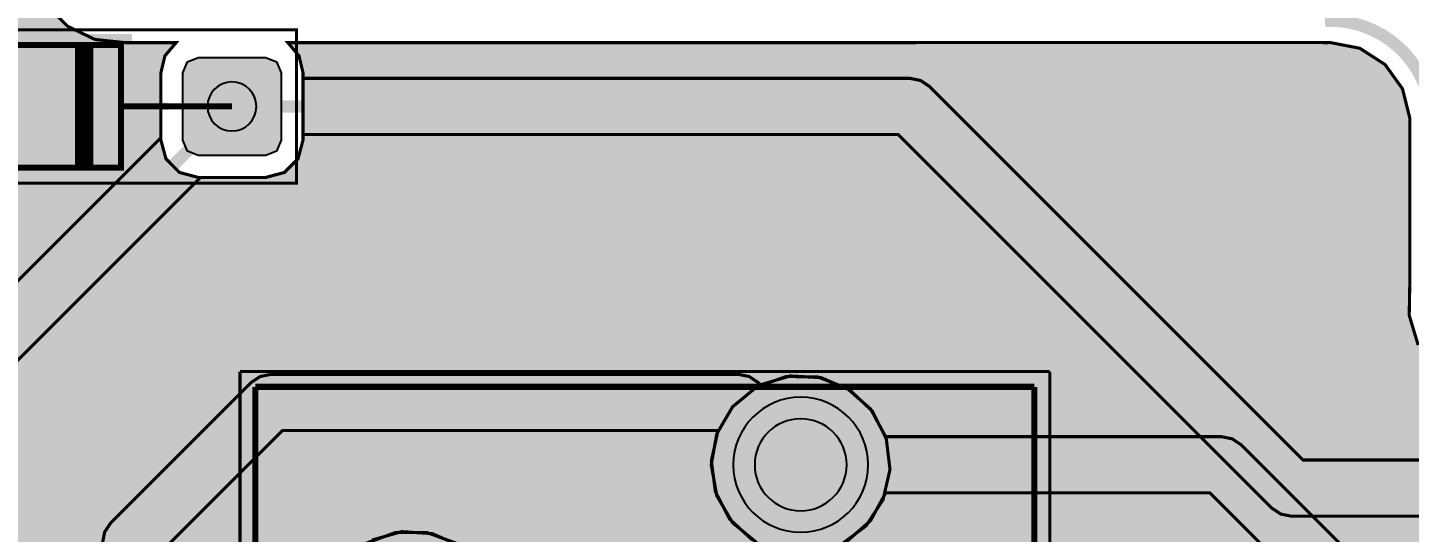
# Model space of a CAD drawing. Header units: millimetres. Extents: x 128 to 251, y -73 to 33.
# Drawn here: x 164.06 to 186.58, y 6.39 to 14.62 of the extents above; entities that cross this region are included whole.
import ezdxf

# ---------------------------------------------------------------- set-up
doc = ezdxf.new("R2010")
doc.units = ezdxf.units.MM
doc.header["$MEASUREMENT"] = 0
for name, color, linetype, true_color in [('Board-Outline-Layer', 7, 'Continuous', 0xff00ff), ('Bottom-Layer', 7, 'Continuous', 0x0000ff), ('Bottom-Paste-Mask-Layer', 7, 'Continuous', 0x800000), ('Bottom-Solder-Mask-Layer', 7, 'Continuous', 0xaa00ff), ('F.Courtyard', 7, 'Continuous', 0x022880), ('Hole-Layer', 7, 'Continuous', 0x222222), ('Multi-Layer', 7, 'Continuous', 0xc0c0c0), ('Top-Assembly-Layer', 7, 'Continuous', 0x33cc99), ('Top-Layer', 7, 'Continuous', 0xff0000), ('Top-Paste-Mask-Layer', 7, 'Continuous', 0x808080), ('Top-Silkscreen-Layer', 7, 'Continuous', 0xffcc00), ('Top-Solder-Mask-Layer', 7, 'Continuous', 0x800080), ('User.Drawings', 7, 'Continuous', 0x0229e8)]:
    doc.layers.add(name, color=color, linetype=linetype, true_color=true_color)

msp = doc.modelspace()

# ---------------------------------------------------------------- hatches: boundary and pattern name
at = {"layer": 'Bottom-Layer'}
for points in [[(139.908, 21.105), (140.301, 21.105), (139.878, 20.881), (139.56, 20.524), (139.385, 20.08), (139.375, 19.602), (139.531, 19.15), (139.833, 18.78), (140.246, 18.538), (140.716, 18.454), (141.187, 18.538), (141.599, 18.78), (141.902, 19.15), (142.058, 19.602), (142.048, 20.08), (141.873, 20.524), (141.554, 20.881), (141.132, 21.105), (163.541, 21.105), (163.584, 21.107), (163.626, 21.115), (163.864, 21.098), (164.047, 20.945), (164.108, 20.714), (164.107, 20.705), (164.107, 20.695), (164.107, 15.941), (164.15, 15.447), (164.358, 14.996), (164.707, 14.641), (165.154, 14.426), (165.648, 14.374), (166.475, 14.374), (166.293, 14.159), (166.228, 13.885), (166.228, 12.785), (166.31, 12.481), (166.532, 12.258), (166.836, 12.177), (167.936, 12.177), (168.24, 12.258), (168.463, 12.481), (168.544, 12.785), (168.544, 13.885), (168.479, 14.159), (168.298, 14.374), (185.166, 14.376), (185.189, 14.374), (185.213, 14.374), (185.291, 14.376), (185.771, 14.283), (186.183, 14.018), (186.468, 13.621), (186.586, 13.147), (186.586, 10.433), (186.577, 9.929), (186.723, 9.445), (187.009, 9.03), (187.408, 8.722), (187.883, 8.55), (188.387, 8.532), (203.241, 8.641), (202.829, 8.401), (202.526, 8.035), (202.368, 7.586), (202.375, 7.11), (202.545, 6.665), (202.858, 6.307), (203.276, 6.079), (203.747, 6.008), (204.213, 6.105), (204.617, 6.356), (204.909, 6.732), (205.054, 7.185), (205.034, 7.66), (204.851, 8.1), (204.528, 8.449), (204.104, 8.665), (204.634, 8.898), (205.079, 9.268), (205.405, 9.747), (205.585, 10.297), (205.589, 10.327), (205.59, 10.358), (205.591, 13.287), (205.714, 13.592), (205.933, 13.837), (206.223, 13.993), (230.64, 13.993), (230.657, 13.993), (230.674, 13.995), (231.034, 13.948), (231.338, 13.746), (231.522, 13.432), (231.549, 13.07), (231.545, 13.043), (231.544, 13.017), (231.544, -4.89), (231.561, -5.618), (231.753, -6.32), (232.11, -6.955), (232.609, -7.485), (233.221, -7.879), (236.511, -9.687), (236.878, -10.054), (236.878, -18.76), (220.036, -47.654), (220, -47.741), (219.987, -47.835), (219.987, -49.818), (205.252, -65.512), (204.899, -65.718), (204.522, -65.877), (204.798, -65.5), (204.931, -65.051), (204.903, -64.585), (204.719, -64.155), (204.399, -63.813), (203.983, -63.6), (203.519, -63.54), (203.063, -63.642), (202.668, -63.892), (202.381, -64.262), (202.237, -64.706), (202.252, -65.174), (202.424, -65.608), (202.734, -65.959), (202.032, -65.693), (201.412, -65.269), (190.417, -54.469), (189.885, -54.039), (189.272, -53.734), (188.608, -53.57), (187.924, -53.554), (187.252, -53.686), (186.626, -53.961), (186.074, -54.365), (186.07, -54.368), (186.067, -54.372), (179.529, -60.687), (178.91, -61.051), (178.228, -61.276), (177.513, -61.353), (176.799, -61.277), (176.116, -61.053), (175.496, -60.689), (163.679, -48.655), (163.279, -48.335), (162.795, -48.168), (162.283, -48.173), (161.802, -48.349), (161.408, -48.677), (161.394, -48.695), (161.382, -48.713), (159.334, -51.863), (159.102, -52.068), (158.808, -52.169), (158.498, -52.15), (158.218, -52.014), (158.204, -52.004), (158.19, -51.995), (143.718, -43.141), (143.28, -42.7), (142.939, -42.181), (142.708, -41.604), (142.597, -40.993), (142.597, -40.989), (142.597, -40.985), (141.856, -33.79), (142.235, -34.091), (142.696, -34.239), (143.179, -34.217), (143.624, -34.026), (143.974, -33.692), (144.184, -33.256), (144.228, -32.774), (144.1, -32.307), (143.817, -31.914), (143.414, -31.646), (142.942, -31.537), (142.462, -31.599), (142.035, -31.826), (141.714, -32.189), (141.714, -31.591), (141.709, -30.467), (141.709, -2.111), (141.701, -2.033), (141.676, -1.959), (141.427, -1.592), (141.077, -1.321), (140.661, -1.172), (140.629, -1.168), (140.597, -1.166), (139.838, -1.166), (139.818, -1.167), (139.797, -1.168), (139.527, -1.118), (139.336, -0.921), (139.292, -0.649), (139.295, -0.624), (139.296, -0.598), (139.293, 20.608), (139.376, 20.878), (139.588, 21.063), (139.867, 21.107), (139.887, 21.106)], [(168.186, 13.885), (168.186, 12.785), (168.113, 12.608), (167.936, 12.535), (166.836, 12.535), (166.66, 12.608), (166.586, 12.785), (166.586, 13.885), (166.66, 14.062), (166.836, 14.135), (167.936, 14.135), (168.113, 14.062)], [(186.359, -5.588), (186.394, -5.763), (186.493, -5.912), (192.208, -11.627), (192.357, -11.726), (192.532, -11.761), (207.452, -11.761), (207.663, -11.985), (207.952, -12.089), (208.257, -12.052), (208.513, -11.881), (208.664, -11.613), (208.678, -11.305), (208.552, -11.025), (208.312, -10.832), (208.012, -10.767), (207.714, -10.845), (192.722, -10.845), (187.276, -5.398), (187.276, 4.191), (187.241, 4.366), (187.141, 4.515), (183.839, 7.817), (183.691, 7.916), (183.515, 7.951), (178.042, 7.951), (177.798, 8.401), (177.414, 8.739), (176.937, 8.924), (176.425, 8.933), (175.942, 8.764), (175.547, 8.438), (175.289, 7.997), (175.199, 7.493), (175.289, 6.989), (175.547, 6.548), (175.942, 6.222), (176.425, 6.053), (176.937, 6.062), (177.414, 6.247), (177.798, 6.585), (178.042, 7.035), (183.326, 7.035), (186.359, 4.001)], [(175.557, 7.493, 1), (177.757, 7.493, 1)]]:
    msp.add_hatch(color=256, dxfattribs=at).paths.add_polyline_path(points)
at = {"layer": 'Bottom-Paste-Mask-Layer'}
for points in [[(168.186, 13.885), (168.186, 12.785), (168.113, 12.608), (167.936, 12.535), (166.836, 12.535), (166.66, 12.608), (166.586, 12.785), (166.586, 13.885), (166.66, 14.062), (166.836, 14.135), (167.936, 14.135), (168.113, 14.062)], [(175.557, 7.493, 1), (177.757, 7.493, 1)]]:
    msp.add_hatch(color=256, dxfattribs=at).paths.add_polyline_path(points)
at = {"layer": 'Bottom-Solder-Mask-Layer'}
for points in [[(168.186, 13.885), (168.186, 12.785), (168.113, 12.608), (167.936, 12.535), (166.836, 12.535), (166.66, 12.608), (166.586, 12.785), (166.586, 13.885), (166.66, 14.062), (166.836, 14.135), (167.936, 14.135), (168.113, 14.062)], [(175.557, 7.493, 1), (177.757, 7.493, 1)]]:
    msp.add_hatch(color=256, dxfattribs=at).paths.add_polyline_path(points)
at = {"layer": 'Hole-Layer'}
for points in [[(166.986, 13.335, 1), (167.786, 13.335, 1)], [(175.907, 7.493, 1), (177.407, 7.493, 1)]]:
    msp.add_hatch(color=256, dxfattribs=at).paths.add_polyline_path(points)
at = {"layer": 'Multi-Layer'}
for points in [[(168.186, 13.885), (168.186, 12.785), (168.113, 12.608), (167.936, 12.535), (166.836, 12.535), (166.66, 12.608), (166.586, 12.785), (166.586, 13.885), (166.66, 14.062), (166.836, 14.135), (167.936, 14.135), (168.113, 14.062)], [(168.186, 13.885), (168.186, 12.785), (168.113, 12.608), (167.936, 12.535), (166.836, 12.535), (166.66, 12.608), (166.586, 12.785), (166.586, 13.885), (166.66, 14.062), (166.836, 14.135), (167.936, 14.135), (168.113, 14.062)], [(168.186, 13.885), (168.186, 12.785), (168.113, 12.608), (167.936, 12.535), (166.836, 12.535), (166.66, 12.608), (166.586, 12.785), (166.586, 13.885), (166.66, 14.062), (166.836, 14.135), (167.936, 14.135), (168.113, 14.062)], [(175.557, 7.493, 1), (177.757, 7.493, 1)], [(175.557, 7.493, 1), (177.757, 7.493, 1)], [(175.557, 7.493, 1), (177.757, 7.493, 1)]]:
    msp.add_hatch(color=256, dxfattribs=at).paths.add_polyline_path(points)
at = {"layer": 'Top-Layer'}
for points in [[(139.908, 21.105), (140.301, 21.105), (139.878, 20.881), (139.56, 20.524), (139.385, 20.08), (139.375, 19.602), (139.531, 19.15), (139.833, 18.78), (140.246, 18.538), (140.716, 18.454), (141.187, 18.538), (141.599, 18.78), (141.902, 19.15), (142.058, 19.602), (142.048, 20.08), (141.873, 20.524), (141.554, 20.881), (141.132, 21.105), (163.541, 21.105), (163.584, 21.107), (163.626, 21.115), (163.864, 21.098), (164.047, 20.945), (164.108, 20.714), (164.107, 20.705), (164.107, 20.695), (164.107, 15.941), (164.15, 15.447), (164.358, 14.996), (164.707, 14.641), (165.154, 14.426), (165.648, 14.374), (166.475, 14.374), (166.293, 14.159), (166.228, 13.885), (166.228, 12.825), (162.744, 9.341), (162.645, 9.192), (162.61, 9.017), (162.61, 0.86), (162.441, 0.597), (162.412, 0.286), (162.528, -0.004), (162.765, -0.208), (163.068, -0.282), (163.372, -0.208), (163.608, -0.004), (163.725, 0.286), (163.695, 0.597), (163.526, 0.86), (163.526, 8.827), (166.876, 12.177), (167.936, 12.177), (168.24, 12.258), (168.463, 12.481), (168.544, 12.785), (168.544, 12.877), (178.246, 12.877), (184.334, 6.788), (184.483, 6.689), (184.658, 6.654), (196.026, 6.654), (198.304, 4.375), (198.453, 4.276), (198.628, 4.241), (205.359, 4.241), (205.535, 4.276), (205.683, 4.375), (207.2, 5.892), (208.002, 5.892), (208.263, 5.498), (208.656, 5.234), (209.119, 5.142), (211.019, 5.142), (211.482, 5.234), (211.874, 5.496), (212.136, 5.888), (212.228, 6.35), (212.136, 6.812), (211.874, 7.204), (211.482, 7.466), (211.019, 7.558), (209.119, 7.558), (208.656, 7.466), (208.263, 7.202), (208.002, 6.808), (207.01, 6.808), (206.835, 6.773), (206.686, 6.674), (205.17, 5.157), (198.818, 5.157), (196.539, 7.436), (196.391, 7.535), (196.215, 7.57), (184.848, 7.57), (178.759, 13.659), (178.611, 13.758), (178.435, 13.793), (168.544, 13.793), (168.544, 13.885), (168.479, 14.159), (168.298, 14.374), (185.166, 14.376), (185.189, 14.374), (185.213, 14.374), (185.291, 14.376), (185.771, 14.283), (186.183, 14.018), (186.468, 13.621), (186.586, 13.147), (186.586, 10.433), (186.577, 9.929), (186.723, 9.445), (187.009, 9.03), (187.408, 8.722), (187.883, 8.55), (188.387, 8.532), (203.241, 8.641), (202.829, 8.401), (202.526, 8.035), (202.368, 7.586), (202.375, 7.11), (202.545, 6.665), (202.858, 6.307), (203.276, 6.079), (203.747, 6.008), (204.213, 6.105), (204.617, 6.356), (204.909, 6.732), (205.054, 7.185), (205.034, 7.66), (204.851, 8.1), (204.528, 8.449), (204.104, 8.665), (204.634, 8.898), (205.079, 9.268), (205.405, 9.747), (205.585, 10.297), (205.589, 10.327), (205.59, 10.358), (205.591, 13.287), (205.714, 13.592), (205.933, 13.837), (206.223, 13.993), (230.64, 13.993), (230.657, 13.993), (230.674, 13.995), (231.034, 13.948), (231.338, 13.746), (231.522, 13.432), (231.549, 13.07), (231.545, 13.043), (231.544, 13.017), (231.544, -4.89), (231.561, -5.618), (231.753, -6.32), (232.11, -6.955), (232.609, -7.485), (233.221, -7.879), (236.511, -9.687), (236.878, -10.054), (236.878, -18.76), (220.036, -47.654), (220, -47.741), (219.987, -47.835), (219.987, -49.818), (205.252, -65.512), (204.899, -65.718), (204.522, -65.877), (204.798, -65.5), (204.931, -65.051), (204.903, -64.585), (204.719, -64.155), (204.399, -63.813), (203.983, -63.6), (203.519, -63.54), (203.063, -63.642), (202.668, -63.892), (202.381, -64.262), (202.237, -64.706), (202.252, -65.174), (202.424, -65.608), (202.734, -65.959), (202.032, -65.693), (201.412, -65.269), (190.417, -54.469), (189.885, -54.039), (189.272, -53.734), (188.608, -53.57), (187.924, -53.554), (187.252, -53.686), (186.626, -53.961), (186.074, -54.365), (186.07, -54.368), (186.067, -54.372), (179.529, -60.687), (178.91, -61.051), (178.228, -61.276), (177.513, -61.353), (176.799, -61.277), (176.116, -61.053), (175.496, -60.689), (163.679, -48.655), (163.279, -48.335), (162.795, -48.168), (162.283, -48.173), (161.802, -48.349), (161.408, -48.677), (161.394, -48.695), (161.382, -48.713), (159.334, -51.863), (159.102, -52.068), (158.808, -52.169), (158.498, -52.15), (158.218, -52.014), (158.204, -52.004), (158.19, -51.995), (143.718, -43.141), (143.28, -42.7), (142.939, -42.181), (142.708, -41.604), (142.597, -40.993), (142.597, -40.989), (142.597, -40.985), (141.856, -33.79), (142.235, -34.091), (142.696, -34.239), (143.179, -34.217), (143.624, -34.026), (143.974, -33.692), (144.184, -33.256), (144.228, -32.774), (144.1, -32.307), (143.817, -31.914), (143.414, -31.646), (142.942, -31.537), (142.462, -31.599), (142.035, -31.826), (141.714, -32.189), (141.714, -31.591), (141.709, -30.467), (141.709, -2.111), (141.701, -2.033), (141.676, -1.959), (141.427, -1.592), (141.077, -1.321), (140.661, -1.172), (140.629, -1.168), (140.597, -1.166), (139.838, -1.166), (139.818, -1.167), (139.797, -1.168), (139.527, -1.118), (139.336, -0.921), (139.292, -0.649), (139.295, -0.624), (139.296, -0.598), (139.293, 20.608), (139.376, 20.878), (139.588, 21.063), (139.867, 21.107), (139.887, 21.106)], [(168.186, 13.885), (168.186, 12.785), (168.113, 12.608), (167.936, 12.535), (166.836, 12.535), (166.66, 12.608), (166.586, 12.785), (166.586, 13.885), (166.66, 14.062), (166.836, 14.135), (167.936, 14.135), (168.113, 14.062)], [(165.735, -2.441), (166.039, -2.367), (166.275, -2.163), (166.392, -1.873), (166.362, -1.562), (166.193, -1.299), (166.193, 6.033), (168.211, 8.051), (175.31, 8.051), (175.201, 7.558), (175.266, 7.057), (175.498, 6.608), (175.87, 6.266), (176.336, 6.071), (176.84, 6.046), (177.323, 6.196), (177.725, 6.5), (178, 6.924), (178.113, 7.417), (178.052, 7.918), (177.824, 8.368), (177.455, 8.714), (176.991, 8.913), (176.486, 8.941), (176.002, 8.796), (175.965, 8.833), (175.817, 8.932), (175.641, 8.967), (168.021, 8.967), (167.846, 8.932), (167.697, 8.833), (165.411, 6.547), (165.312, 6.398), (165.277, 6.223), (165.277, -1.299), (165.108, -1.562), (165.079, -1.873), (165.195, -2.163), (165.432, -2.367)], [(175.557, 7.493, 1), (177.757, 7.493, 1)], [(183.578, 4.278), (183.657, 4.716), (183.566, 5.15), (183.317, 5.519), (182.948, 5.767), (182.513, 5.857), (182.076, 5.777), (181.701, 5.538), (175.958, 5.538), (175.457, 6.039), (175.309, 6.138), (175.133, 6.173), (171.106, 6.173), (170.648, 6.371), (170.15, 6.403), (169.67, 6.265), (169.265, 5.973), (168.983, 5.562), (168.855, 5.08), (168.897, 4.583), (169.104, 4.129), (169.453, 3.772), (169.901, 3.553), (170.397, 3.498), (170.882, 3.613), (171.3, 3.885), (171.602, 4.283), (171.752, 4.758), (171.733, 5.257), (174.944, 5.257), (175.444, 4.756), (175.593, 4.657), (175.768, 4.622), (181.344, 4.622), (181.458, 4.192), (181.725, 3.837), (182.107, 3.609), (182.546, 3.542), (182.979, 3.645), (183.34, 3.903)]]:
    msp.add_hatch(color=256, dxfattribs=at).paths.add_polyline_path(points)
at = {"layer": 'Top-Paste-Mask-Layer'}
for points in [[(168.186, 13.885), (168.186, 12.785), (168.113, 12.608), (167.936, 12.535), (166.836, 12.535), (166.66, 12.608), (166.586, 12.785), (166.586, 13.885), (166.66, 14.062), (166.836, 14.135), (167.936, 14.135), (168.113, 14.062)], [(175.557, 7.493, 1), (177.757, 7.493, 1)]]:
    msp.add_hatch(color=256, dxfattribs=at).paths.add_polyline_path(points)
at = {"layer": 'Top-Solder-Mask-Layer'}
for points in [[(168.186, 13.885), (168.186, 12.785), (168.113, 12.608), (167.936, 12.535), (166.836, 12.535), (166.66, 12.608), (166.586, 12.785), (166.586, 13.885), (166.66, 14.062), (166.836, 14.135), (167.936, 14.135), (168.113, 14.062)], [(175.557, 7.493, 1), (177.757, 7.493, 1)]]:
    msp.add_hatch(color=256, dxfattribs=at).paths.add_polyline_path(points)

# ---------------------------------------------------------------- linework, layer by layer
at = {"layer": 'Board-Outline-Layer', "const_width": 0.2}
msp.add_lwpolyline([(185.204, 14.732, -0.414), (186.944, 13.156)], format="xyb", dxfattribs=at)
at = {"layer": 'Bottom-Layer'}
for points, const_width in [([(164.358, 14.996), (164.707, 14.641), (165.154, 14.426), (165.648, 14.374), (166.475, 14.374), (166.293, 14.159), (166.228, 13.885), (166.228, 12.785), (166.31, 12.481), (166.532, 12.258), (166.836, 12.177), (167.936, 12.177), (168.24, 12.258), (168.463, 12.481), (168.544, 12.785), (168.544, 13.885), (168.479, 14.159), (168.298, 14.374), (185.166, 14.376), (185.189, 14.374), (185.213, 14.374), (185.291, 14.376), (185.771, 14.283), (186.183, 14.018), (186.468, 13.621), (186.586, 13.147), (186.586, 10.433), (186.577, 9.929), (186.723, 9.445)], 0.0508), ([(187.141, 4.515), (183.839, 7.817), (183.691, 7.916), (183.515, 7.951), (178.042, 7.951), (177.798, 8.401), (177.414, 8.739), (176.937, 8.924), (176.425, 8.933), (175.942, 8.764), (175.547, 8.438), (175.289, 7.997), (175.199, 7.493), (175.289, 6.989), (175.547, 6.548), (175.942, 6.222)], 0.0508), ([(176.657, 7.493), (183.515, 7.493)], 0.2), ([(183.515, 7.493), (186.817, 4.191)], 0.2), ([(177.414, 6.247), (177.798, 6.585), (178.042, 7.035), (183.326, 7.035), (186.359, 4.001)], 0.0508)]:
    msp.add_lwpolyline(points, dxfattribs=dict(at, const_width=const_width))
msp.add_lwpolyline([(168.186, 13.885), (168.186, 12.785), (168.113, 12.608), (167.936, 12.535), (166.836, 12.535), (166.66, 12.608), (166.586, 12.785), (166.586, 13.885), (166.66, 14.062), (166.836, 14.135), (167.936, 14.135), (168.113, 14.062)], close=True, dxfattribs=at)
msp.add_lwpolyline([(175.557, 7.493, 1), (177.757, 7.493, 1)], format="xyb", close=True, dxfattribs=at)
at = {"layer": 'Bottom-Layer', "const_width": 0.0508}
msp.add_lwpolyline([(168.849, 4.953), (168.937, 4.454), (169.19, 4.016), (169.578, 3.69), (170.054, 3.517), (170.561, 3.517), (171.036, 3.69), (171.424, 4.016), (171.678, 4.454), (171.765, 4.953), (171.678, 5.452), (171.424, 5.89), (171.036, 6.216), (170.561, 6.389), (170.054, 6.389), (169.578, 6.216), (169.19, 5.89), (168.937, 5.452)], close=True, dxfattribs=at)
at = {"layer": 'Bottom-Paste-Mask-Layer'}
msp.add_lwpolyline([(168.186, 13.885), (168.186, 12.785), (168.113, 12.608), (167.936, 12.535), (166.836, 12.535), (166.66, 12.608), (166.586, 12.785), (166.586, 13.885), (166.66, 14.062), (166.836, 14.135), (167.936, 14.135), (168.113, 14.062)], close=True, dxfattribs=at)
msp.add_lwpolyline([(175.557, 7.493, 1), (177.757, 7.493, 1)], format="xyb", close=True, dxfattribs=at)
at = {"layer": 'Bottom-Solder-Mask-Layer'}
msp.add_lwpolyline([(168.186, 13.885), (168.186, 12.785), (168.113, 12.608), (167.936, 12.535), (166.836, 12.535), (166.66, 12.608), (166.586, 12.785), (166.586, 13.885), (166.66, 14.062), (166.836, 14.135), (167.936, 14.135), (168.113, 14.062)], close=True, dxfattribs=at)
msp.add_lwpolyline([(175.557, 7.493, 1), (177.757, 7.493, 1)], format="xyb", close=True, dxfattribs=at)
at = {"layer": 'F.Courtyard', "const_width": 0.05}
msp.add_lwpolyline([(168.436, 12.085), (158.716, 12.085), (158.716, 14.585), (168.436, 14.585)], close=True, dxfattribs=at)
msp.add_lwpolyline([(168.436, 12.085), (158.716, 12.085), (158.716, 14.585), (168.436, 14.585)], close=True, dxfattribs=at)
for points in [[(167.517, 9.013), (180.717, 9.013)], [(167.517, -4.187), (167.517, 9.013)], [(167.517, 9.013), (180.717, 9.013)], [(167.517, -4.187), (167.517, 9.013)], [(180.717, 9.013), (180.717, -4.187)], [(180.717, 9.013), (180.717, -4.187)]]:
    msp.add_lwpolyline(points, dxfattribs=at)
at = {"layer": 'Hole-Layer'}
msp.add_lwpolyline([(166.986, 13.335, 1), (167.786, 13.335), (167.786, 13.335, 1), (166.986, 13.335)], format="xyb", dxfattribs=at)
msp.add_lwpolyline([(175.907, 7.493, 1), (177.407, 7.493, 1)], format="xyb", close=True, dxfattribs=at)
at = {"layer": 'Multi-Layer'}
msp.add_lwpolyline([(168.186, 13.885), (168.186, 12.785), (168.113, 12.608), (167.936, 12.535), (166.836, 12.535), (166.66, 12.608), (166.586, 12.785), (166.586, 13.885), (166.66, 14.062), (166.836, 14.135), (167.936, 14.135), (168.113, 14.062)], close=True, dxfattribs=at)
msp.add_lwpolyline([(168.186, 13.885), (168.186, 12.785), (168.113, 12.608), (167.936, 12.535), (166.836, 12.535), (166.66, 12.608), (166.586, 12.785), (166.586, 13.885), (166.66, 14.062), (166.836, 14.135), (167.936, 14.135), (168.113, 14.062)], close=True, dxfattribs=at)
msp.add_lwpolyline([(168.186, 13.885), (168.186, 12.785), (168.113, 12.608), (167.936, 12.535), (166.836, 12.535), (166.66, 12.608), (166.586, 12.785), (166.586, 13.885), (166.66, 14.062), (166.836, 14.135), (167.936, 14.135), (168.113, 14.062)], close=True, dxfattribs=at)
msp.add_lwpolyline([(175.557, 7.493, 1), (177.757, 7.493, 1)], format="xyb", close=True, dxfattribs=at)
msp.add_lwpolyline([(175.557, 7.493, 1), (177.757, 7.493, 1)], format="xyb", close=True, dxfattribs=at)
msp.add_lwpolyline([(175.557, 7.493, 1), (177.757, 7.493, 1)], format="xyb", close=True, dxfattribs=at)
at = {"layer": 'Top-Assembly-Layer', "const_width": 0.1}
msp.add_lwpolyline([(165.576, 12.335), (161.576, 12.335), (161.576, 14.335), (165.576, 14.335)], close=True, dxfattribs=at)
msp.add_lwpolyline([(165.576, 12.335), (161.576, 12.335), (161.576, 14.335), (165.576, 14.335)], close=True, dxfattribs=at)
for points in [[(164.876, 12.335), (164.876, 14.335)], [(164.876, 12.335), (164.876, 14.335)], [(164.976, 12.335), (164.976, 14.335)], [(164.976, 12.335), (164.976, 14.335)], [(165.076, 12.335), (165.076, 14.335)], [(165.076, 12.335), (165.076, 14.335)], [(167.386, 13.335), (165.576, 13.335)], [(167.386, 13.335), (165.576, 13.335)], [(167.767, 8.763), (180.467, 8.763)], [(167.767, -3.937), (167.767, 8.763)], [(167.767, 8.763), (180.467, 8.763)], [(167.767, -3.937), (167.767, 8.763)], [(180.467, 8.763), (180.467, -3.937)], [(180.467, 8.763), (180.467, -3.937)]]:
    msp.add_lwpolyline(points, dxfattribs=at)
at = {"layer": 'Top-Layer'}
for points, const_width in [([(163.864, 21.098), (164.047, 20.945), (164.108, 20.714), (164.107, 20.705), (164.107, 20.695), (164.107, 15.941), (164.15, 15.447), (164.358, 14.996), (164.707, 14.641), (165.154, 14.426), (165.648, 14.374), (166.475, 14.374), (166.293, 14.159), (166.228, 13.885), (166.228, 12.825), (162.744, 9.341)], 0.0508), ([(196.215, 7.57), (184.848, 7.57), (178.759, 13.659), (178.611, 13.758), (178.435, 13.793), (168.544, 13.793), (168.544, 13.885), (168.479, 14.159), (168.298, 14.374), (185.166, 14.376), (185.189, 14.374), (185.213, 14.374), (185.291, 14.376), (185.771, 14.283), (186.183, 14.018), (186.468, 13.621), (186.586, 13.147), (186.586, 10.433), (186.577, 9.929), (186.723, 9.445)], 0.0508), ([(163.068, 9.017), (167.386, 13.335)], 0.2), ([(167.386, 13.335), (178.435, 13.335)], 0.2), ([(178.435, 13.335), (184.658, 7.112)], 0.2), ([(163.526, 8.827), (166.876, 12.177), (167.936, 12.177), (168.24, 12.258), (168.463, 12.481), (168.544, 12.785), (168.544, 12.877), (178.246, 12.877), (184.334, 6.788), (184.483, 6.689), (184.658, 6.654), (196.026, 6.654), (198.304, 4.375), (198.453, 4.276), (198.628, 4.241), (205.359, 4.241), (205.535, 4.276), (205.683, 4.375), (207.2, 5.892)], 0.0508), ([(177.323, 6.196), (177.725, 6.5), (178, 6.924), (178.113, 7.417), (178.052, 7.918), (177.824, 8.368), (177.455, 8.714), (176.991, 8.913), (176.486, 8.941), (176.002, 8.796), (175.965, 8.833), (175.817, 8.932), (175.641, 8.967), (168.021, 8.967), (167.846, 8.932), (167.697, 8.833), (165.411, 6.547), (165.312, 6.398), (165.277, 6.223)], 0.0508), ([(165.735, 6.223), (168.021, 8.509)], 0.2), ([(168.021, 8.509), (175.641, 8.509)], 0.2), ([(175.641, 8.509), (176.657, 7.493)], 0.2), ([(166.193, 6.033), (168.211, 8.051), (175.31, 8.051), (175.201, 7.558), (175.266, 7.057), (175.498, 6.608), (175.87, 6.266)], 0.0508), ([(184.658, 7.112), (196.215, 7.112)], 0.2), ([(171.106, 6.173), (170.648, 6.371), (170.15, 6.403), (169.67, 6.265)], 0.0508)]:
    msp.add_lwpolyline(points, dxfattribs=dict(at, const_width=const_width))
msp.add_lwpolyline([(168.186, 13.885), (168.186, 12.785), (168.113, 12.608), (167.936, 12.535), (166.836, 12.535), (166.66, 12.608), (166.586, 12.785), (166.586, 13.885), (166.66, 14.062), (166.836, 14.135), (167.936, 14.135), (168.113, 14.062)], close=True, dxfattribs=at)
msp.add_lwpolyline([(175.557, 7.493, 1), (177.757, 7.493, 1)], format="xyb", close=True, dxfattribs=at)
at = {"layer": 'Top-Paste-Mask-Layer'}
msp.add_lwpolyline([(168.186, 13.885), (168.186, 12.785), (168.113, 12.608), (167.936, 12.535), (166.836, 12.535), (166.66, 12.608), (166.586, 12.785), (166.586, 13.885), (166.66, 14.062), (166.836, 14.135), (167.936, 14.135), (168.113, 14.062)], close=True, dxfattribs=at)
msp.add_lwpolyline([(175.557, 7.493, 1), (177.757, 7.493, 1)], format="xyb", close=True, dxfattribs=at)
at = {"layer": 'Top-Silkscreen-Layer', "const_width": 0.12}
msp.add_lwpolyline([(165.696, 12.215), (161.456, 12.215), (161.456, 14.455), (165.696, 14.455)], close=True, dxfattribs=at)
msp.add_lwpolyline([(165.696, 12.215), (161.456, 12.215), (161.456, 14.455), (165.696, 14.455)], close=True, dxfattribs=at)
for points in [[(164.856, 12.215), (164.856, 14.455)], [(164.856, 12.215), (164.856, 14.455)], [(164.976, 12.215), (164.976, 14.455)], [(164.976, 12.215), (164.976, 14.455)], [(165.096, 12.215), (165.096, 14.455)], [(165.096, 12.215), (165.096, 14.455)], [(166.346, 13.335), (165.696, 13.335)], [(166.346, 13.335), (165.696, 13.335)], [(167.132, 9.398), (181.102, 9.398)], [(167.132, -4.572), (167.132, 9.398)], [(167.132, 9.398), (181.102, 9.398)], [(167.132, -4.572), (167.132, 9.398)], [(181.102, 9.398), (181.102, -4.572)], [(181.102, 9.398), (181.102, -4.572)]]:
    msp.add_lwpolyline(points, dxfattribs=at)
at = {"layer": 'Top-Solder-Mask-Layer'}
msp.add_lwpolyline([(168.186, 13.885), (168.186, 12.785), (168.113, 12.608), (167.936, 12.535), (166.836, 12.535), (166.66, 12.608), (166.586, 12.785), (166.586, 13.885), (166.66, 14.062), (166.836, 14.135), (167.936, 14.135), (168.113, 14.062)], close=True, dxfattribs=at)
msp.add_lwpolyline([(175.557, 7.493, 1), (177.757, 7.493, 1)], format="xyb", close=True, dxfattribs=at)
at = {"layer": 'User.Drawings', "const_width": 0.15}
for points in [[(164.592, 11.938), (183.642, 11.938)], [(164.592, -7.112), (164.592, 11.938)], [(164.592, 11.938), (183.642, 11.938)], [(164.592, -7.112), (164.592, 11.938)], [(183.642, 11.938), (183.642, -7.112)], [(183.642, 11.938), (183.642, -7.112)]]:
    msp.add_lwpolyline(points, dxfattribs=at)

doc.saveas('drawing.dxf')
